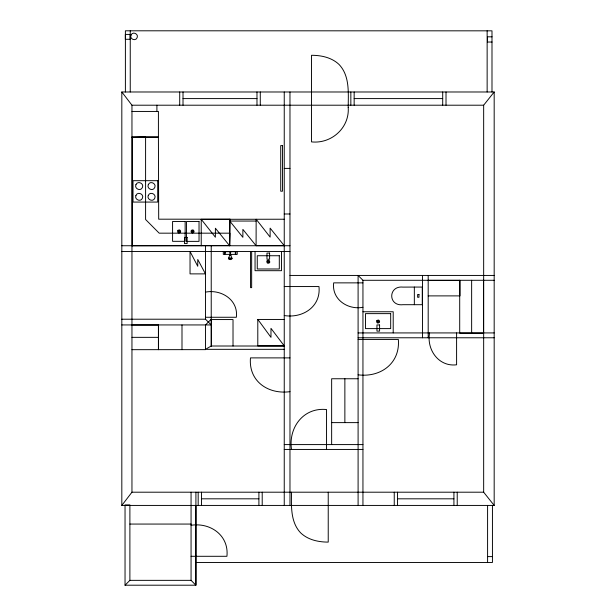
<?xml version="1.0" encoding="UTF-8"?>
<svg xmlns="http://www.w3.org/2000/svg" width="616" height="616" viewBox="0 0 616 616"><rect width="100%" height="100%" fill="white"/><g stroke="black" fill="none" stroke-linecap="round" stroke-linejoin="round"><path stroke-width="0.92" d="M195.957 505.428L195.911 585.2L125.04 585.2L125.04 504.928L129.891 504.928L129.891 580.349L125.04 585.2M284.245 219.227L201.232 219.319L215.392 237.222L215.392 228.228L229.645 245.776L229.884 233.171L159.19 233.171L145.592 219.504L145.592 137.068L132.224 137.514L132.224 245.776M121.822 505.428L131.955 492.199L131.963 105.205L121.822 91.984L494.178 91.984L494.178 505.428L121.822 505.428L121.822 91.984M494.178 505.428L483.66 492.199L483.66 105.205L494.178 91.984M211.226 319.211L205.49 324.94L205.49 349.642L131.963 349.68M284.245 346.007L211.226 346.007L205.49 349.326L284.245 349.326M414.337 287.071L402.987 287.11C388.034 285.447 387.918 306.491 402.987 304.697L422.268 304.697L422.268 287.071L414.337 287.071L414.337 304.697M131.963 245.738L229.645 245.591L230.184 219.188L158.697 219.188L158.412 136.998L131.963 136.998M492.053 36.821L487.51 36.821L487.51 42.034L492.053 42.034M183.014 98.591L256.98 98.591M354.154 98.591L442.704 98.591M131.955 105.205L483.66 105.205M131.963 111.442L158.412 111.442L158.412 137.137L131.963 137.137M284.245 168.399L289.974 168.399M284.245 213.991L289.974 213.991M229.645 221.052L256.094 221.052M256.094 245.676L284.245 245.676L270.124 228.128L270.124 237.121L256.148 219.227L256.094 245.738L242.873 229.383L242.873 237.314L229.645 220.913M121.822 245.738L289.974 245.738M121.822 251.467L289.974 251.467M229.645 254.377L223.3 254.377L223.3 251.69L237.229 251.69L237.229 254.377L230.838 254.377M229.645 255.216L230.838 255.216M289.974 275.437L494.178 275.437M358.096 505.428L358.096 275.437L362.947 280.288L494.178 280.288M428.189 280.372L460.013 280.372L460.013 295.888L428.189 295.888M362.947 282.867L333.664 282.867C331.585 299.361 347.809 310.195 362.947 307.292M284.245 286.555L318.973 286.555C321.129 306.699 302.641 318.549 284.245 315.546M205.49 292.13C221.229 289.004 238.538 299.907 236.351 317.263L205.49 317.263M362.947 311.758L393.208 311.758L393.208 332.879M121.822 319.211L205.49 319.211L211.226 324.94L121.822 324.94M284.245 319.45L257.796 319.45L257.796 345.899L284.245 345.899L270.978 328.351L270.978 337.345L257.842 319.45M131.963 325.025L158.412 325.025L158.412 349.68M358.096 332.925L494.178 332.925M131.963 337.352L158.412 337.352M358.096 337.776L494.178 337.776M358.096 339.431L398.336 339.431C400.408 363.286 380.534 377.754 358.096 374.821M289.974 357.888L250.473 357.888C248.402 381.304 268.283 394.663 289.974 391.668M358.096 378.755L331.647 378.755L331.647 444.59M331.647 422.622L358.096 422.622M284.245 444.59L362.947 444.59M284.245 449.441L362.947 449.441M131.955 492.199L483.66 492.199M201.478 498.814L258.905 498.814M397.551 498.814L453.923 498.814M129.891 524.062L191.145 524.062M191.06 525.279C210.441 522.291 229.129 535.473 226.927 556.294L191.06 556.294M487.587 556.61L492.438 556.61M195.957 562.462L492.438 562.462L492.438 505.428M129.891 580.349L191.06 580.349L195.911 585.2L195.911 492.199M491.992 91.984L491.992 30.831L125.394 30.8L125.394 91.984M487.587 505.428L487.587 562.462M487.14 30.8L487.14 91.984M483.575 280.288L483.575 333.194L459.705 333.194L459.705 280.288M471.64 280.288L471.64 333.194M457.226 492.199L457.226 505.428M456.595 332.925L456.595 364.795C438.63 367.044 426.465 349.549 429.575 332.925M453.923 492.199L453.923 505.428M446.015 91.984L446.015 105.205M442.704 91.984L442.704 105.205M428.189 275.437L428.189 337.776M422.491 275.437L422.491 337.776M397.551 492.199L397.551 505.428M394.248 492.199L394.248 505.428M362.947 280.288L362.947 505.428M354.154 91.984L354.154 105.205M350.843 91.984L350.843 105.205M344.868 378.755L344.868 422.622M328.228 492.199L328.228 542.103C318.41 542.111 308.031 539.885 300.716 532.932C290.367 522.129 291.329 506.013 291.545 492.199M326.549 449.441L326.549 409.555C303.38 407.107 288.25 427.697 291.507 449.441M289.974 91.984L289.974 505.428M284.245 91.984L284.245 505.428M281.504 251.467L281.504 270.694L255.055 270.694L255.055 251.467M262.208 492.199L262.208 505.428M260.283 91.984L260.283 105.205M258.905 492.199L258.905 505.428M256.98 91.984L256.98 105.205M251.659 251.467L251.659 287.649L250.558 287.649L250.558 251.467M235.774 251.69L235.728 254.377M233.017 346.007L233.017 319.558L211.334 319.558L211.334 346.007M230.838 251.69C229.568 254.439 231.924 256.664 231.87 258.99L230.392 259.621L228.613 258.99C228.551 256.664 230.923 254.439 229.645 251.69M229.645 219.288L229.645 245.776M224.709 251.69L224.709 254.377M211.226 245.738L211.226 346.007M205.49 245.738L205.467 319.211M201.478 492.199L201.478 505.428M201.232 219.319L201.232 245.776M198.175 492.199L198.175 505.428M191.06 492.199L191.06 580.349M183.014 91.984L183.014 105.205M181.997 324.963L181.997 349.642M179.71 91.984L179.71 105.205M158.505 324.963L158.505 349.642M156.903 105.205L156.903 111.442M130.246 30.8L130.246 91.984M348.209 107.353C349.703 127.743 331.5 144.029 311.519 141.888L311.519 55.294C321.336 55.286 331.724 57.504 339.039 64.464C349.926 75.86 348.271 92.908 348.209 107.353M131 35.089C129.229 38.877 135.582 41.773 137.137 37.684C138.916 33.888 132.563 31 131 35.089M135.936 184.684C134.065 188.704 140.787 191.761 142.435 187.433C144.313 183.422 137.584 180.365 135.936 184.684M135.936 195.434C134.065 199.453 140.794 202.51 142.435 198.183C144.313 194.171 137.584 191.114 135.936 195.434M148.279 184.684C146.408 188.704 153.13 191.761 154.778 187.433C156.656 183.422 149.927 180.365 148.279 184.684M148.279 195.434C146.408 199.453 153.138 202.51 154.778 198.183C156.656 194.171 149.927 191.114 148.279 195.434M178.009 230.315L177.562 231.139L178.009 232.501L178.833 232.956L180.195 232.501L180.65 231.678L180.195 230.315L179.371 229.868L178.009 230.315M178.478 230.784L178.478 232.032L179.726 232.032L179.726 230.784L178.478 230.784M191.453 230.315L191.006 231.139L191.453 232.501L192.277 232.956L193.64 232.501L194.094 231.678L193.64 230.315L192.823 229.868L191.453 230.315M191.923 230.784L191.923 232.032L193.17 232.032L193.17 230.784L191.923 230.784M267.19 260.691L266.736 261.515L267.19 262.878L268.006 263.325L269.377 262.878L269.823 262.054L269.377 260.691L268.553 260.245L267.19 260.691M267.66 261.161L267.66 262.408L268.907 262.408L268.907 261.161L267.66 261.161M376.984 320.451L376.538 321.275L376.984 322.638L377.8 323.092L379.171 322.638L379.618 321.814L379.171 320.451L378.347 320.004L376.984 320.451M377.454 320.921L377.454 322.168L378.701 322.168L378.701 320.921L377.454 320.921M232.024 258.212C230.115 260.576 225.102 256.88 232.024 258.212M225.371 252.791C223.962 252.822 225.679 253.777 225.371 252.791M235.589 253.099C234.403 253.538 235.574 252.383 235.589 253.099M130.138 34.411L125.333 34.411L125.333 39.285L130.138 39.285L130.138 34.411M282.482 145.607L280.719 145.607L280.719 191.199L282.482 191.199L282.482 145.607M157.704 180.688L133.018 180.688L133.018 202.071L157.704 202.071L157.704 180.688M185.147 221.49L172.58 221.49L172.58 241.326L185.147 241.326L185.147 221.49M199.03 221.537L186.463 221.537L186.463 241.372L199.03 241.372L199.03 221.537M187.125 237.406L184.484 237.406L184.484 243.574L187.125 243.574L187.125 237.406M269.608 253.068L266.959 253.068L266.959 259.236L269.608 259.236L269.608 253.068M279.302 255.74L257.265 255.74L257.265 268.992L279.302 268.992L279.302 255.74M205.467 273.881L190.036 273.881L190.036 251.467L197.751 266.297L197.751 259.459L205.467 273.881M418.972 294.479L417.64 294.479L417.64 297.282L418.972 297.282L418.972 294.479M390.683 313.629L365.473 313.629L365.473 328.605L390.683 328.605L390.683 313.629M379.587 324.948L376.946 324.948L376.946 331.123L379.587 331.123L379.587 324.948"/></g></svg>
